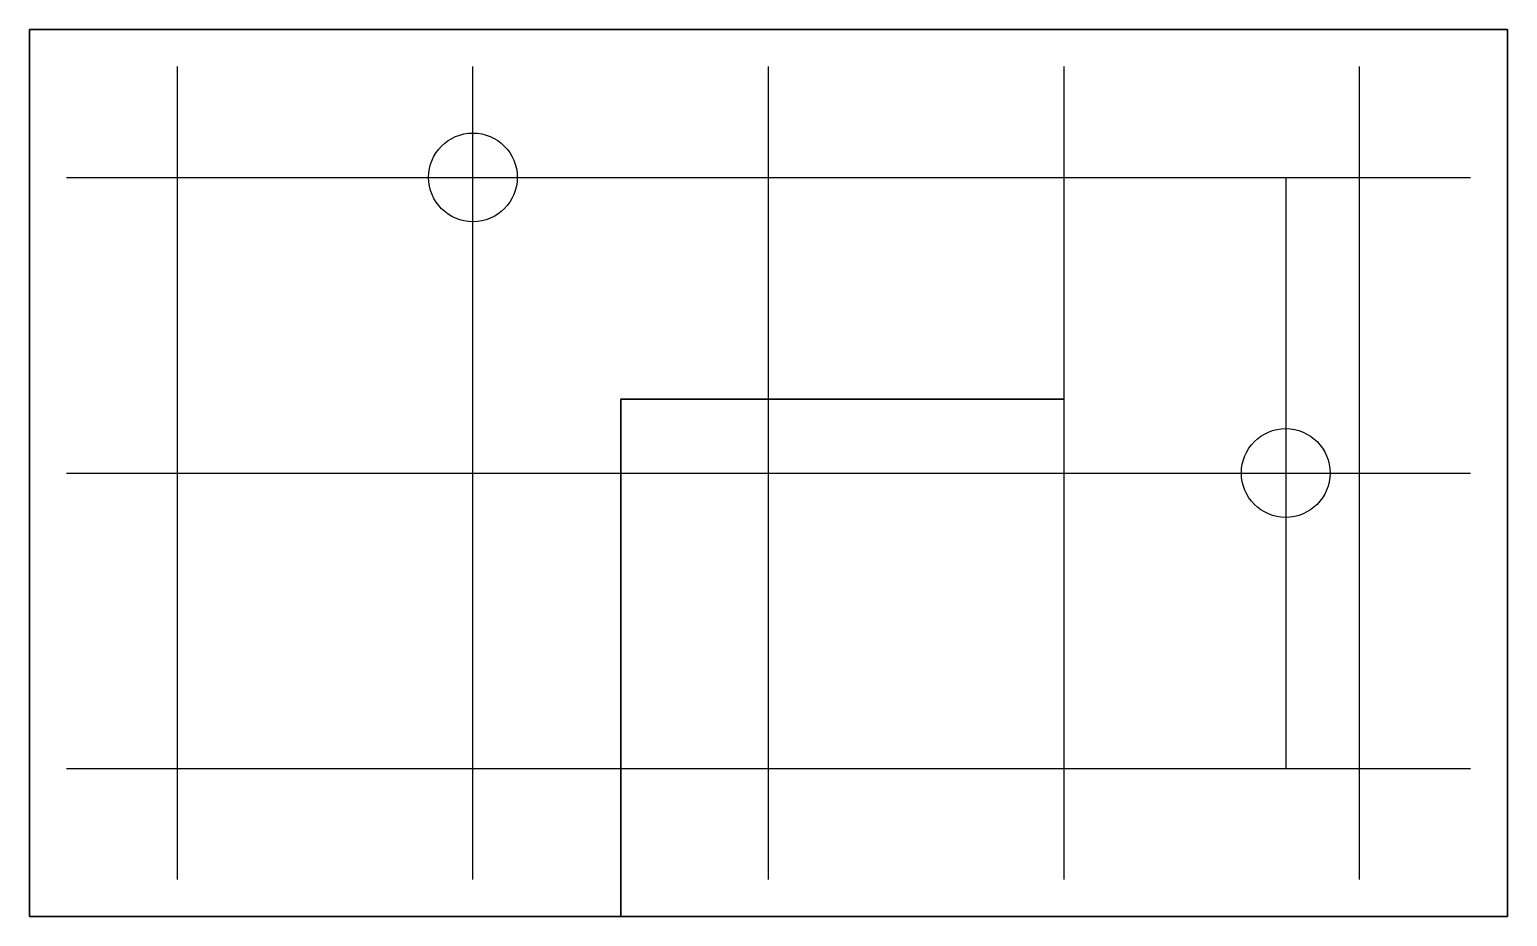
# Model space of a CAD drawing. Header units: millimetres. Extents: x 0 to 200, y 0 to 120.
import ezdxf

# ---------------------------------------------------------------- set-up
doc = ezdxf.new("R2010")
doc.units = ezdxf.units.MM
doc.layers.add('GRID', color=8, linetype='Continuous')
doc.layers.add('PIPING', color=5, linetype='Continuous', lineweight=25)
doc.layers.add('WALLS', color=1, linetype='Continuous', lineweight=35)

msp = doc.modelspace()

# ---------------------------------------------------------------- linework, layer by layer
at = {"layer": 'GRID'}
for p, q in [((20, 5), (20, 115)), ((60, 5), (60, 115)), ((100, 5), (100, 115)), ((140, 5), (140, 115)), ((180, 5), (180, 115)), ((5, 100), (195, 100)), ((5, 60), (195, 60)), ((5, 20), (195, 20))]:
    msp.add_line(p, q, dxfattribs=at)
at = {"layer": 'PIPING'}
msp.add_lwpolyline([(10, 100), (170, 100), (170, 20), (190, 20)], dxfattribs=at)
for centre in [(60, 100), (170, 60)]:
    msp.add_circle(centre, 6, dxfattribs=at)
at = {"layer": 'WALLS'}
for p, q in [((80, 0), (80, 70)), ((80, 70), (140, 70))]:
    msp.add_line(p, q, dxfattribs=at)
msp.add_lwpolyline([(0, 0), (200, 0), (200, 120), (0, 120)], close=True, dxfattribs=at)

doc.saveas('drawing.dxf')
